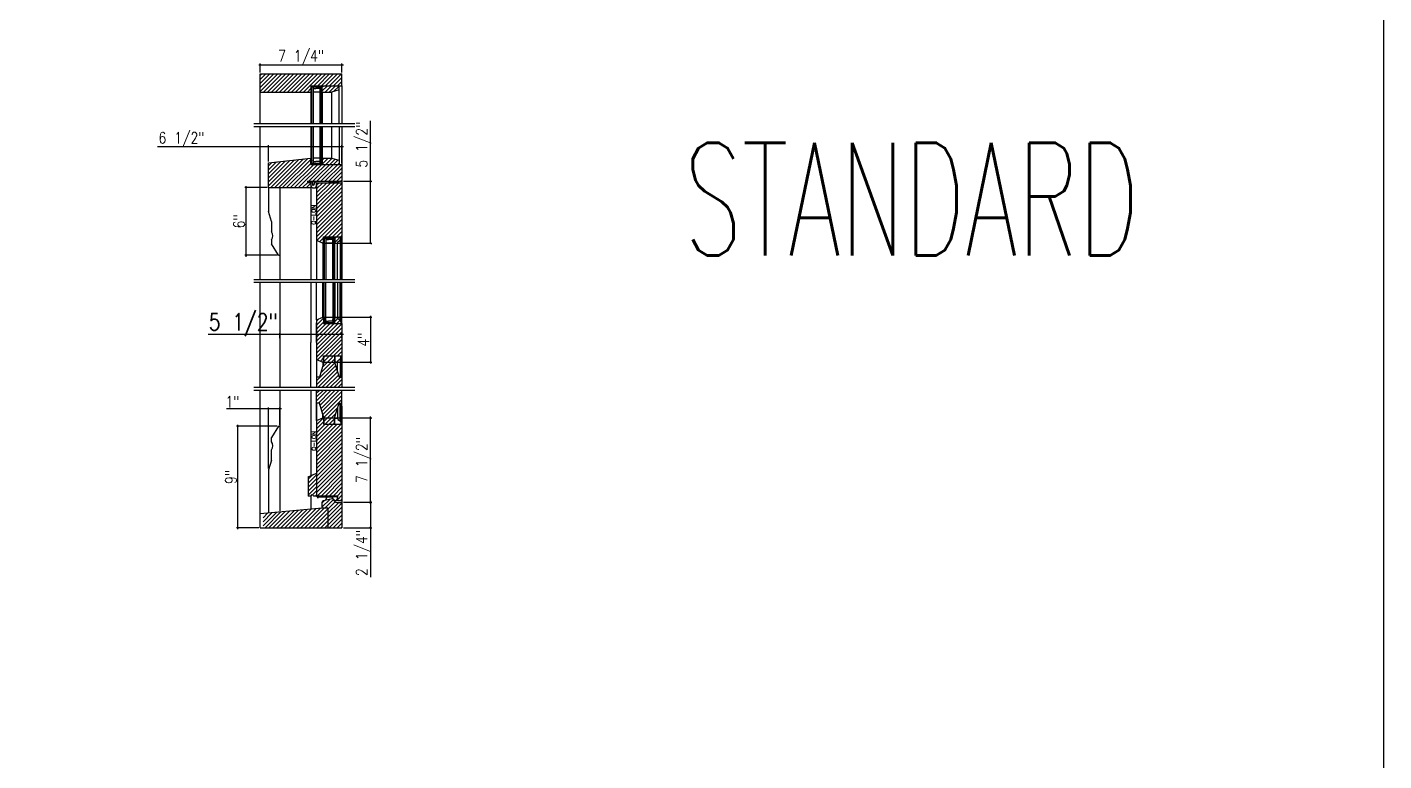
# Model space of a CAD drawing. Header units: inches. Extents: x 1985 to 11287, y 379 to 4336.
# Drawn here: x 7354.8 to 7475.2, y 3795.2 to 3860.3 of the extents above; entities that cross this region are included whole.
import ezdxf

# ---------------------------------------------------------------- set-up
doc = ezdxf.new("R2010")
doc.units = ezdxf.units.IN
doc.header["$MEASUREMENT"] = 0
doc.layers.get('0').update_dxf_attribs({"linetype": 'CONTINUOUS'})
doc.layers.get('Defpoints').update_dxf_attribs({"linetype": 'CONTINUOUS'})
for name, color, linetype in [('COTE1-1 99', 7, 'CONTINUOUS'), ('detail', 30, 'CONTINUOUS'), ('detail 99', 30, 'CONTINUOUS'), ('elevation', 7, 'CONTINUOUS'), ('glass-', 6, 'CONTINUOUS'), ('glazing tape', 7, 'CONTINUOUS'), ('glazing tape 99', 7, 'CONTINUOUS'), ('hatch 99', 1, 'CONTINUOUS'), ('hatch-', 1, 'CONTINUOUS'), ('separation 99', 3, 'CONTINUOUS'), ('weatherstripping', 5, 'CONTINUOUS'), ('wood detail', 7, 'CONTINUOUS'), ('wood detail 99', 7, 'CONTINUOUS')]:
    doc.layers.add(name, color=color, linetype=linetype)
doc.styles.add('MARVIN', font='simplex.shx', dxfattribs={"width": 0.6})
doc.styles.get("Standard").update_dxf_attribs({"font": 'txt.shx', "width": 0.8})
doc.dimstyles.new('Elevation', dxfattribs={"dimscale": 2, "dimtxt": 0.75, "dimasz": 0.0625, "dimexe": 0.0625, "dimexo": 0.0625, "dimgap": 0.0625, "dimtad": 1, "dimdec": 5, "dimzin": 0, "dimdsep": 46, "dimlunit": 5, "dimtxsty": 'Standard', "dimblk1": 'OBLIQUE', "dimblk2": 'OBLIQUE', "dimsah": 1, "dimcen": 2, "dimdle": 0.0625, "dimclrd": 1, "dimclre": 1, "dimadec": 1, "dimazin": 0, "dimtfac": 0.375, "dimtdec": 5, "dimtmove": 0, "dimatfit": 3, "dimldrblk": 'OBLIQUE', "dimfxl": 1, "dimfrac": 2, "dimtolj": 1, "dimtzin": 0, "dimarcsym": 0})
pattern_1 = [(45, (7403.4572, 2133.99296), (-0.176776695, 0.176776695), [])]

# ---------------------------------------------------------------- blocks, each defined once
blk = doc.blocks.new('_OBLIQUE')
at = {"color": 0, "linetype": 'ByBlock'}
blk.add_line((-0.5, -0.5), (0.5, 0.5), dxfattribs=at)
blk = doc.blocks.new('*D892')
at = {"layer": 'COTE1-1 99', "color": 1, "lineweight": -2}
for p, q in [((7375.35, 3856.97), (7382.85, 3856.97)), ((7375.47, 3856.3), (7375.47, 3857.1)), ((7382.72, 3856.3), (7382.72, 3857.1))]:
    blk.add_line(p, q, dxfattribs=at)
at = {"layer": 'Defpoints', "color": 0}
for p in [(7382.72, 3856.97), (7375.47, 3856.17), (7382.72, 3856.17)]:
    blk.add_point(p, dxfattribs=at)
at = {"layer": 'COTE1-1 99', "color": 1, "lineweight": -2, "xscale": 0.125, "yscale": 0.125, "zscale": 0.125, "rotation": 180}
blk.add_blockref('_OBLIQUE', (7375.47, 3856.97), dxfattribs=at)
at = {"layer": 'COTE1-1 99', "color": 1, "lineweight": -2, "xscale": 0.125, "yscale": 0.125, "zscale": 0.125}
blk.add_blockref('_OBLIQUE', (7382.72, 3856.97), dxfattribs=at)
at = {"layer": 'COTE1-1 99', "color": 0, "insert": (7379.1, 3857.6), "char_height": 1, "attachment_point": 5}
blk.add_mtext('\\A1;7 1/4"', dxfattribs=at)
blk = doc.blocks.new('*D893')
at = {"layer": 'COTE1-1 99', "color": 1, "lineweight": -2}
for p, q in [((7376.22, 3826.46), (7372.48, 3826.46)), ((7376.22, 3821.16), (7376.22, 3826.58)), ((7377.35, 3826.46), (7376.22, 3826.46)), ((7377.22, 3825.03), (7377.22, 3826.58))]:
    blk.add_line(p, q, dxfattribs=at)
at = {"layer": 'Defpoints', "color": 0}
for p in [(7376.22, 3826.46), (7377.22, 3824.91), (7376.22, 3821.03)]:
    blk.add_point(p, dxfattribs=at)
at = {"layer": 'COTE1-1 99', "color": 1, "lineweight": -2, "xscale": 0.125, "yscale": 0.125, "zscale": 0.125, "rotation": 180}
blk.add_blockref('_OBLIQUE', (7376.22, 3826.46), dxfattribs=at)
at = {"layer": 'COTE1-1 99', "color": 1, "lineweight": -2, "xscale": 0.125, "yscale": 0.125, "zscale": 0.125}
blk.add_blockref('_OBLIQUE', (7377.22, 3826.46), dxfattribs=at)
at = {"layer": 'COTE1-1 99', "color": 0, "insert": (7373.01, 3827.08), "char_height": 1, "attachment_point": 5}
blk.add_mtext('\\A1;1"', dxfattribs=at)
blk = doc.blocks.new('*D894')
at = {"layer": 'COTE1-1 99', "color": 1, "lineweight": -2}
for p, q in [((7373.5, 3815.78), (7373.5, 3825.03)), ((7376.97, 3824.91), (7373.38, 3824.91)), ((7375.35, 3815.91), (7373.38, 3815.91))]:
    blk.add_line(p, q, dxfattribs=at)
at = {"layer": 'Defpoints', "color": 0}
for p in [(7373.5, 3824.91), (7377.1, 3824.91), (7375.47, 3815.91)]:
    blk.add_point(p, dxfattribs=at)
at = {"layer": 'COTE1-1 99', "color": 1, "lineweight": -2, "xscale": 0.125, "yscale": 0.125, "zscale": 0.125}
for p, rotation in [((7373.5, 3824.91), 90), ((7373.5, 3815.91), 270)]:
    blk.add_blockref('_OBLIQUE', p, dxfattribs=dict(at, rotation=rotation))
at = {"layer": 'COTE1-1 99', "color": 0, "insert": (7372.88, 3820.41), "char_height": 1, "attachment_point": 5, "rotation": 90}
blk.add_mtext('\\A1;9"', dxfattribs=at)
blk = doc.blocks.new('*D895')
at = {"layer": 'COTE1-1 99', "color": 1, "lineweight": -2}
for p, q in [((7376.1, 3846.08), (7374.1, 3846.08)), ((7374.22, 3839.95), (7374.22, 3846.2)), ((7376.97, 3840.08), (7374.1, 3840.08))]:
    blk.add_line(p, q, dxfattribs=at)
at = {"layer": 'Defpoints', "color": 0}
for p in [(7374.22, 3846.08), (7376.22, 3846.08), (7377.1, 3840.08)]:
    blk.add_point(p, dxfattribs=at)
at = {"layer": 'COTE1-1 99', "color": 1, "lineweight": -2, "xscale": 0.125, "yscale": 0.125, "zscale": 0.125}
for p, rotation in [((7374.22, 3846.08), 90), ((7374.22, 3840.08), 270)]:
    blk.add_blockref('_OBLIQUE', p, dxfattribs=dict(at, rotation=rotation))
at = {"layer": 'COTE1-1 99', "color": 0, "insert": (7373.6, 3843.08), "char_height": 1, "attachment_point": 5, "rotation": 90}
blk.add_mtext('\\A1;6"', dxfattribs=at)
blk = doc.blocks.new('*D897')
at = {"layer": 'COTE1-1 99', "color": 1, "lineweight": -2}
for p, q in [((7381.16, 3834.59), (7385.39, 3834.59)), ((7385.27, 3834.71), (7385.27, 3830.46)), ((7381.16, 3830.59), (7385.39, 3830.59))]:
    blk.add_line(p, q, dxfattribs=at)
at = {"layer": 'Defpoints', "color": 0}
for p in [(7381.04, 3834.59), (7381.04, 3830.59), (7385.27, 3830.59)]:
    blk.add_point(p, dxfattribs=at)
at = {"layer": 'COTE1-1 99', "color": 1, "lineweight": -2, "xscale": 0.125, "yscale": 0.125, "zscale": 0.125}
for p, rotation in [((7385.27, 3834.59), 90), ((7385.27, 3830.59), 270)]:
    blk.add_blockref('_OBLIQUE', p, dxfattribs=dict(at, rotation=rotation))
at = {"layer": 'COTE1-1 99', "color": 0, "insert": (7384.64, 3832.59), "char_height": 1, "attachment_point": 5, "rotation": 90}
blk.add_mtext('\\A1;4"', dxfattribs=at)
blk = doc.blocks.new('*D901')
at = {"layer": 'COTE1-1 99', "color": 1, "lineweight": -2}
for p, q in [((7376.22, 3849.7), (7366.36, 3849.7)), ((7376.22, 3848.4), (7376.22, 3849.83)), ((7382.85, 3849.7), (7376.22, 3849.7)), ((7382.72, 3848.26), (7382.72, 3849.83))]:
    blk.add_line(p, q, dxfattribs=at)
at = {"layer": 'Defpoints', "color": 0}
for p in [(7376.22, 3849.7), (7376.22, 3848.27), (7382.72, 3848.14)]:
    blk.add_point(p, dxfattribs=at)
at = {"layer": 'COTE1-1 99', "color": 1, "lineweight": -2, "xscale": 0.125, "yscale": 0.125, "zscale": 0.125, "rotation": 180}
blk.add_blockref('_OBLIQUE', (7376.22, 3849.7), dxfattribs=at)
at = {"layer": 'COTE1-1 99', "color": 1, "lineweight": -2, "xscale": 0.125, "yscale": 0.125, "zscale": 0.125}
blk.add_blockref('_OBLIQUE', (7382.72, 3849.7), dxfattribs=at)
at = {"layer": 'COTE1-1 99', "color": 0, "insert": (7368.49, 3850.33), "char_height": 1, "attachment_point": 5}
blk.add_mtext('\\A1;6 1/2"', dxfattribs=at)
blk = doc.blocks.new('*D906')
at = {"layer": 'COTE1-1 99', "color": 1, "lineweight": -2}
for p, q in [((7382.85, 3818.16), (7385.39, 3818.16)), ((7385.27, 3818.28), (7385.27, 3815.91)), ((7382.85, 3815.91), (7385.39, 3815.91)), ((7385.27, 3815.91), (7385.27, 3811.53))]:
    blk.add_line(p, q, dxfattribs=at)
at = {"layer": 'Defpoints', "color": 0}
for p in [(7382.72, 3818.16), (7382.72, 3815.91), (7385.27, 3815.91)]:
    blk.add_point(p, dxfattribs=at)
at = {"layer": 'COTE1-1 99', "color": 1, "lineweight": -2, "xscale": 0.125, "yscale": 0.125, "zscale": 0.125}
for p, rotation in [((7385.27, 3818.16), 90), ((7385.27, 3815.91), 270)]:
    blk.add_blockref('_OBLIQUE', p, dxfattribs=dict(at, rotation=rotation))
at = {"layer": 'COTE1-1 99', "color": 0, "insert": (7384.64, 3813.66), "char_height": 1, "attachment_point": 5, "rotation": 90}
blk.add_mtext('\\A1;2 1/4"', dxfattribs=at)
blk = doc.blocks.new('*D907')
at = {"layer": 'COTE1-1 99', "color": 1, "lineweight": -2}
for p, q in [((7381.19, 3825.66), (7385.39, 3825.66)), ((7385.27, 3818.03), (7385.27, 3825.78)), ((7382.85, 3818.16), (7385.39, 3818.16))]:
    blk.add_line(p, q, dxfattribs=at)
at = {"layer": 'Defpoints', "color": 0}
for p in [(7381.07, 3825.66), (7385.27, 3825.66), (7382.72, 3818.16)]:
    blk.add_point(p, dxfattribs=at)
at = {"layer": 'COTE1-1 99', "color": 1, "lineweight": -2, "xscale": 0.125, "yscale": 0.125, "zscale": 0.125}
for p, rotation in [((7385.27, 3825.66), 90), ((7385.27, 3818.16), 270)]:
    blk.add_blockref('_OBLIQUE', p, dxfattribs=dict(at, rotation=rotation))
at = {"layer": 'COTE1-1 99', "color": 0, "insert": (7384.64, 3821.91), "char_height": 1, "attachment_point": 5, "rotation": 90}
blk.add_mtext('\\A1;7 1/2"', dxfattribs=at)
blk = doc.blocks.new('*D908')
at = {"layer": 'COTE1-1 99', "color": 1, "lineweight": -2}
for p, q in [((7385.27, 3846.64), (7385.27, 3852.01)), ((7382.85, 3846.64), (7385.39, 3846.64)), ((7385.27, 3841.14), (7385.27, 3846.76)), ((7381.22, 3841.14), (7385.39, 3841.14))]:
    blk.add_line(p, q, dxfattribs=at)
at = {"layer": 'Defpoints', "color": 0}
for p in [(7382.72, 3846.64), (7381.1, 3841.14), (7385.27, 3841.14)]:
    blk.add_point(p, dxfattribs=at)
at = {"layer": 'COTE1-1 99', "color": 1, "lineweight": -2, "xscale": 0.125, "yscale": 0.125, "zscale": 0.125}
for p, rotation in [((7385.27, 3846.64), 90), ((7385.27, 3841.14), 270)]:
    blk.add_blockref('_OBLIQUE', p, dxfattribs=dict(at, rotation=rotation))
at = {"layer": 'COTE1-1 99', "color": 0, "insert": (7384.64, 3849.89), "char_height": 1, "attachment_point": 5, "rotation": 90}
blk.add_mtext('\\A1;5 1/2"', dxfattribs=at)
blk = doc.blocks.new('*D928')
at = {"layer": 'COTE1-1 99', "color": 1, "lineweight": -2}
for p, q in [((7377.22, 3833.04), (7370.85, 3833.04)), ((7377.22, 3832.71), (7377.22, 3833.16)), ((7382.85, 3833.04), (7377.22, 3833.04)), ((7382.72, 3832.71), (7382.72, 3833.16))]:
    blk.add_line(p, q, dxfattribs=at)
at = {"layer": 'Defpoints', "color": 0}
for p in [(7377.22, 3833.04), (7377.22, 3832.58), (7382.72, 3832.58)]:
    blk.add_point(p, dxfattribs=at)
at = {"layer": 'COTE1-1 99', "color": 1, "lineweight": -2, "xscale": 0.125, "yscale": 0.125, "zscale": 0.125, "rotation": 180}
blk.add_blockref('_OBLIQUE', (7377.22, 3833.04), dxfattribs=at)
at = {"layer": 'COTE1-1 99', "color": 1, "lineweight": -2, "xscale": 0.125, "yscale": 0.125, "zscale": 0.125}
blk.add_blockref('_OBLIQUE', (7382.72, 3833.04), dxfattribs=at)
at = {"layer": 'COTE1-1 99', "color": 0, "insert": (7373.97, 3833.91), "char_height": 1.5, "attachment_point": 5}
blk.add_mtext('\\A1;5 1/2"', dxfattribs=at)

msp = doc.modelspace()

# ---------------------------------------------------------------- hatches: boundary and pattern name
at = {"layer": 'glazing tape'}
h = msp.add_hatch(color=7, dxfattribs=at)
h.paths.add_polyline_path([(7380.972985, 3855.049578), (7380.910485, 3855.049578), (7380.910485, 3854.549578), (7380.972985, 3854.549578), (7380.972985, 3854.586471)])
h.paths.add_polyline_path([(7380.035485, 3855.049578), (7379.972985, 3855.049578), (7379.972985, 3854.549578), (7380.035485, 3854.549578)])
h = msp.add_hatch(color=7, dxfattribs=at)
h.paths.add_polyline_path([(7380.972985, 3848.663801), (7380.972985, 3848.700694), (7380.910485, 3848.700694), (7380.910485, 3848.200694), (7380.972985, 3848.200694)])
h.paths.add_polyline_path([(7380.035485, 3848.700694), (7379.972985, 3848.700694), (7379.972985, 3848.419384), (7379.972985, 3848.200694), (7380.035485, 3848.200694)])
h = msp.add_hatch(color=7, dxfattribs=at)
h.paths.add_polyline_path([(7382.097997, 3841.661618), (7382.035497, 3841.661618), (7382.035497, 3841.161618), (7382.097997, 3841.161618)])
h.paths.add_polyline_path([(7381.160497, 3841.638118), (7381.097997, 3841.638118), (7381.097997, 3841.138118), (7381.160497, 3841.138118)])
h = msp.add_hatch(color=7, dxfattribs=at)
h.paths.add_polyline_path([(7382.035497, 3834.057127), (7382.097997, 3834.057127), (7382.097997, 3834.557127), (7382.035497, 3834.557127)])
h.paths.add_polyline_path([(7381.097997, 3834.085077), (7381.160497, 3834.085077), (7381.160497, 3834.585077), (7381.097997, 3834.585077)])
at = {"layer": 'glazing tape 99'}
h = msp.add_hatch(color=7, dxfattribs=at)
h.paths.add_polyline_path([(7382.066697, 3830.608527), (7382.097997, 3830.608527), (7382.097997, 3831.147542), (7382.066697, 3831.147542)])
h.paths.add_polyline_path([(7381.129297, 3831.147542), (7381.097997, 3831.147542), (7381.097997, 3830.585027), (7381.129297, 3830.585027)])
h = msp.add_hatch(color=7, dxfattribs=at)
h.paths.add_polyline_path([(7381.097997, 3825.095615), (7381.129297, 3825.095615), (7381.129297, 3825.658129), (7381.097997, 3825.658129)])
h.paths.add_polyline_path([(7382.066697, 3825.095615), (7382.097997, 3825.095615), (7382.097997, 3825.634629), (7382.066697, 3825.634629)])
at = {"layer": 'hatch 99'}
h = msp.add_hatch(dxfattribs=at)
h.set_pattern_fill('ANSI31', color=256, scale=2, style=0)
h.set_pattern_definition([(45, (7403.4572, 2133.64507), (-0.176776695, 0.176776695), [])])
edge = h.paths.add_edge_path()
edge.add_spline(control_points=[(7379.974661, 3846.371241), (7379.989238, 3846.443127), (7380.006876, 3846.571049), (7379.842793, 3846.610787), (7379.799695, 3846.519996), (7379.710241, 3846.557155), (7379.666025, 3846.627196)], knot_values=[0.0027567057, 0.0027567057, 0.0027567057, 0.0027567057, 0.1624304155, 0.2177873023, 0.3270826056, 0.4968128609, 0.4968128609, 0.4968128609, 0.4968128609], degree=3, periodic=0)
edge.add_line((7379.970568, 3846.544497), (7379.660521, 3846.544497))
edge.add_line((7379.660521, 3846.544497), (7379.660521, 3846.638159))
edge.add_line((7379.660521, 3846.638159), (7381.347997, 3846.638159))
edge.add_line((7381.347997, 3846.638159), (7382.597997, 3846.638159))
edge.add_line((7382.597997, 3846.638159), (7382.722997, 3846.638159))
edge.add_line((7382.722997, 3846.638159), (7382.722997, 3848.138201))
edge.add_line((7382.722997, 3848.138201), (7381.574797, 3848.138201))
edge.add_line((7381.574797, 3848.138201), (7379.972985, 3848.138201))
edge.add_line((7379.972985, 3848.138201), (7379.972985, 3848.700694))
edge.add_line((7379.972985, 3848.700694), (7376.222997, 3848.271513))
edge.add_line((7376.222997, 3848.271513), (7376.222997, 3846.075667))
edge.add_line((7376.222997, 3846.075667), (7379.972985, 3846.075667))
edge.add_line((7379.972985, 3846.075667), (7379.972985, 3846.540752))
h.paths.add_polyline_path([(7382.472985, 3848.138201), (7382.472985, 3848.513201), (7381.784806, 3848.700694), (7380.972985, 3848.700694), (7380.972985, 3848.495912), (7380.972985, 3848.138201)], flags=16)
h = msp.add_hatch(dxfattribs=at)
h.set_pattern_fill('ANSI31', color=256, scale=2, style=0)
h.set_pattern_definition(pattern_1)
h.paths.add_polyline_path([(7382.059422, 3830.608527), (7382.066697, 3830.608527), (7382.066697, 3831.147542), (7381.129297, 3831.147542), (7381.129297, 3830.585027), (7381.097997, 3830.483917), (7380.722997, 3829.272527), (7380.472997, 3829.272527), (7380.472997, 3828.332723), (7382.722997, 3828.332723), (7382.722997, 3829.272527), (7382.472997, 3829.272527)])
h.paths.add_polyline_path([(7382.722997, 3834.018113), (7381.097997, 3834.018113), (7381.097997, 3834.585077), (7381.035497, 3834.585077), (7380.472997, 3834.344006), (7380.472997, 3830.826149), (7381.035497, 3830.585077), (7381.097997, 3830.585077), (7381.097997, 3831.147542), (7382.722997, 3831.147542)])
h = msp.add_hatch(dxfattribs=at)
h.set_pattern_fill('ANSI31', color=256, scale=2, style=0)
h.set_pattern_definition([(45, (7403.4572, 2131.99296), (-0.176776695, 0.176776695), [])])
h.paths.add_polyline_path([(7382.574497, 3834.244627), (7382.574497, 3834.257749, 0.3507810594), (7382.449497, 3834.400877, -0.375199902), (7382.324497, 3834.557127), (7382.097997, 3834.557127), (7382.097997, 3834.018113), (7382.636997, 3834.018113), (7382.636997, 3834.244627)])
h = msp.add_hatch(dxfattribs=at)
h.set_pattern_fill('ANSI31', color=256, scale=2, style=0)
h.set_pattern_definition(pattern_1)
h.paths.add_polyline_path([(7382.722997, 3824.821417), (7382.722997, 3825.095615), (7381.097997, 3825.095615), (7381.097997, 3825.658129), (7381.035497, 3825.658129), (7380.472997, 3825.417058), (7380.472997, 3824.134748), (7380.472997, 3818.720663), (7380.597997, 3818.720663), (7382.347997, 3818.720663), (7382.347997, 3818.46026), (7382.347997, 3818.283215), (7382.722997, 3818.283215)])
h.paths.add_polyline_path([(7382.472997, 3826.970629), (7382.722997, 3826.970629), (7382.722997, 3827.825292), (7382.722997, 3828.082723), (7380.472997, 3828.082723), (7380.472997, 3826.970629), (7380.722997, 3826.970629), (7381.130621, 3825.658129), (7381.129297, 3825.658129), (7381.129297, 3825.095615), (7382.066697, 3825.095615), (7382.066697, 3825.658129), (7382.097997, 3825.75924)])
h = msp.add_hatch(dxfattribs=at)
h.set_pattern_fill('ANSI31', color=256, scale=2, style=0)
h.set_pattern_definition([(45, (7760.03928, 2655.14148), (-0.176776695, 0.176776695), [])])
h.paths.add_polyline_path([(7380.472997, 3820.720713), (7380.410497, 3820.720713), (7379.722997, 3820.42607), (7379.722997, 3818.720663), (7379.972997, 3818.720663), (7380.097997, 3818.845663), (7380.222997, 3818.720663), (7380.472997, 3818.720663)])
at = {"layer": 'hatch-'}
h = msp.add_hatch(dxfattribs=at)
h.set_pattern_fill('ANSI31', color=256, scale=2, style=0)
h.set_pattern_definition([(45, (7415.6922, 2195.29706), (-0.176776695, 0.176776695), [])])
h.paths.add_polyline_path([(7379.972985, 3854.549578), (7379.972985, 3855.112071), (7382.722997, 3855.112071), (7382.722997, 3856.174578), (7375.472997, 3856.174578), (7375.472997, 3854.549578)])
h = msp.add_hatch(dxfattribs=at)
h.set_pattern_fill('ANSI31', color=1, scale=2, style=0)
h.set_pattern_definition([(45, (7712.59972, 4382.1464), (-0.1767767, 0.1767767), [])])
h.paths.add_polyline_path([(7382.472985, 3855.112071), (7380.972985, 3855.112071), (7380.972985, 3854.586471), (7380.972985, 3854.549578), (7381.784806, 3854.549578), (7382.472985, 3854.737071)])
h = msp.add_hatch(dxfattribs=at)
h.set_pattern_fill('ANSI31', color=256, scale=2, style=0)
h.set_pattern_definition([(45, (7415.6922, 2195.07922), (-0.176776695, 0.176776695), [])])
h.paths.add_polyline_path([(7382.574497, 3841.460996), (7382.574497, 3841.474118), (7382.636997, 3841.474118), (7382.636997, 3841.700633), (7382.097997, 3841.700633), (7382.097997, 3841.161618), (7382.324497, 3841.161618, -0.375199902), (7382.449497, 3841.317868, 0.3507810594)], flags=17)
h.paths.add_polyline_path([(7382.722997, 3846.513133), (7380.472997, 3846.513133), (7380.472997, 3841.40599), (7381.035497, 3841.138118), (7381.097997, 3841.138118), (7381.097997, 3841.700633), (7382.722997, 3841.700633)])
h = msp.add_hatch(dxfattribs=at)
h.set_pattern_fill('ANSI31', color=256, scale=2, style=0)
h.set_pattern_definition([(45, (7415.6922, 2191.12598), (-0.176776695, 0.176776695), [])])
h.paths.add_polyline_path([(7382.722997, 3818.158169), (7382.285445, 3818.158169, -0.357812282), (7381.982342, 3818.394771, 0.3003458716), (7381.867391, 3818.470669), (7381.214974, 3818.331595, -0.0042390884), (7381.210257, 3818.329016, 0.0032071253), (7381.21361, 3818.331304), (7381.059133, 3818.298375, 0.3243944075), (7380.972986, 3818.179567), (7380.972986, 3817.658169), (7381.472997, 3817.658169), (7381.472997, 3815.908169), (7382.722997, 3815.908169), (7382.722997, 3816.53751)])
h = msp.add_hatch(dxfattribs=at)
h.set_pattern_fill('ANSI31', color=256, scale=2, style=0)
h.set_pattern_definition([(45, (7330.8996, 2138.90546), (-0.176776695, 0.176776695), [])])
h.paths.add_polyline_path([(7375.722997, 3817.158169), (7375.722997, 3815.908169), (7378.722997, 3815.908169), (7381.472997, 3815.908169), (7381.472997, 3817.658169), (7380.972986, 3817.658169)])

# ---------------------------------------------------------------- linework, layer by layer
at = {"layer": 'elevation'}
for p, q in [((7376.472997, 3843.070093), (7376.222997, 3843.950667)), ((7377.222997, 3837.654254), (7377.222997, 3828.332723)), ((7377.222997, 3824.908169), (7377.222997, 3817.396264)), ((7376.472997, 3821.913743), (7376.222997, 3821.033169)), ((7376.222997, 3821.033169), (7376.222997, 3817.301026))]:
    msp.add_line(p, q, dxfattribs=at)
at = {"layer": 'glass-', "color": 6}
for p, q in [((7380.035485, 3855.049578), (7380.035485, 3851.723659)), ((7380.910485, 3851.723659), (7380.910485, 3855.049578)), ((7380.035485, 3855.018371), (7380.910485, 3855.018371)), ((7380.160485, 3855.018371), (7380.160485, 3851.723659)), ((7380.190477, 3854.862051), (7380.160485, 3854.768668)), ((7380.785485, 3854.549578), (7380.160485, 3854.549578)), ((7380.190477, 3854.862051), (7380.410485, 3854.862051)), ((7380.755494, 3854.862051), (7380.410485, 3854.862051)), ((7380.755494, 3854.862051), (7380.785485, 3854.768668)), ((7380.785485, 3851.723659), (7380.785485, 3855.018371)), ((7380.035485, 3851.473659), (7380.035485, 3848.424167)), ((7380.160485, 3851.473659), (7380.160485, 3848.231901)), ((7380.785485, 3848.231901), (7380.785485, 3851.473659)), ((7380.910485, 3848.200694), (7380.910485, 3851.473659)), ((7380.035485, 3848.231901), (7380.910485, 3848.231901)), ((7380.785485, 3848.700694), (7380.160485, 3848.700694)), ((7380.190477, 3848.388221), (7380.160485, 3848.481604)), ((7380.190477, 3848.388221), (7380.410485, 3848.388221)), ((7380.755494, 3848.388221), (7380.410485, 3848.388221)), ((7380.755494, 3848.388221), (7380.785485, 3848.481604)), ((7381.160497, 3841.638118), (7381.160497, 3837.904254)), ((7381.160497, 3841.606933), (7382.035497, 3841.606933)), ((7381.285497, 3841.606933), (7381.285497, 3837.904254)), ((7381.315488, 3841.474113), (7381.285497, 3841.35393)), ((7381.910497, 3841.161618), (7381.285497, 3841.161618)), ((7381.315488, 3841.474113), (7381.535497, 3841.474113)), ((7381.880506, 3841.474113), (7381.535497, 3841.474113)), ((7381.880506, 3841.474113), (7381.910497, 3841.35393)), ((7381.910497, 3837.904254), (7381.910497, 3841.606933)), ((7382.035497, 3837.904254), (7382.035497, 3841.661618)), ((7381.160497, 3834.085077), (7381.160497, 3837.654254)), ((7381.285497, 3834.111813), (7381.285497, 3837.654254)), ((7381.910497, 3837.654254), (7381.910497, 3834.111813)), ((7382.035497, 3837.654254), (7382.035497, 3834.057127)), ((7381.160497, 3834.111813), (7382.035497, 3834.111813)), ((7381.910497, 3834.557127), (7381.285497, 3834.557127)), ((7381.315488, 3834.244633), (7381.285497, 3834.364815)), ((7381.315488, 3834.244633), (7381.535497, 3834.244633)), ((7381.880506, 3834.244633), (7381.535497, 3834.244633)), ((7381.880506, 3834.244633), (7381.910497, 3834.364815))]:
    msp.add_line(p, q, dxfattribs=at)
at = {"layer": 'glazing tape'}
for p, q in [((7379.972985, 3855.049578), (7380.035485, 3855.049578)), ((7380.035485, 3854.550756), (7380.035485, 3855.049578)), ((7380.910485, 3855.049578), (7380.910485, 3854.549578)), ((7379.972985, 3854.549578), (7380.035485, 3854.549578)), ((7379.972985, 3848.700694), (7380.035485, 3848.700694)), ((7379.972985, 3848.200694), (7380.035485, 3848.200694)), ((7380.035485, 3848.699516), (7380.035485, 3848.200694)), ((7380.910485, 3848.700694), (7380.972985, 3848.700694)), ((7380.910485, 3848.700694), (7380.910485, 3848.200694)), ((7381.160497, 3841.638118), (7381.097997, 3841.638118)), ((7381.160497, 3841.138118), (7381.097997, 3841.138118)), ((7381.160497, 3841.138118), (7381.160497, 3841.638118)), ((7382.035497, 3841.661618), (7382.035497, 3841.161618)), ((7381.097997, 3834.585077), (7381.160497, 3834.585077)), ((7381.160497, 3834.585077), (7381.160497, 3834.085077)), ((7381.097997, 3834.085077), (7381.160497, 3834.085077)), ((7382.035497, 3834.557127), (7382.035497, 3834.057127))]:
    msp.add_line(p, q, dxfattribs=at)
at = {"layer": 'glazing tape', "color": 0}
for p, q in [((7380.035485, 3855.049578), (7380.035485, 3854.549578)), ((7380.035485, 3848.200694), (7380.035485, 3848.700694))]:
    msp.add_line(p, q, dxfattribs=at)
at = {"layer": 'glazing tape', "color": 7}
for p, q in [((7380.910485, 3855.049578), (7380.972985, 3855.049578)), ((7380.910485, 3854.549578), (7380.972985, 3854.549578)), ((7380.910485, 3848.200694), (7380.972985, 3848.200694)), ((7382.035497, 3841.661618), (7382.097997, 3841.661618)), ((7382.035497, 3841.161618), (7382.097997, 3841.161618)), ((7382.035497, 3834.557127), (7382.097997, 3834.557127)), ((7382.035497, 3834.057127), (7382.097997, 3834.057127))]:
    msp.add_line(p, q, dxfattribs=at)
at = {"layer": 'separation 99'}
msp.add_lwpolyline([(7475.154558, 3917.379196), (7248.665735, 3917.379196), (7248.665735, 3789.128969), (7475.154558, 3789.128969)], close=True, dxfattribs=at)
at = {"layer": 'weatherstripping', "color": 5}
for p, q in [((7380.139812, 3846.627196), (7379.666025, 3846.627196)), ((7382.344997, 3818.717663), (7380.535497, 3818.717663)), ((7380.535497, 3818.658163), (7380.535497, 3818.717663)), ((7380.535497, 3818.658163), (7380.573213, 3818.533163)), ((7380.573213, 3818.533163), (7380.576592, 3818.533163)), ((7380.576592, 3818.619772), (7380.576592, 3818.533163)), ((7380.607016, 3818.658163), (7381.317708, 3818.658163)), ((7381.348943, 3818.627889), (7381.349969, 3818.59507)), ((7381.377275, 3818.59507), (7381.378301, 3818.627889)), ((7381.409536, 3818.658163), (7381.816747, 3818.658163)), ((7381.847997, 3818.626913), (7381.847997, 3818.528192)), ((7381.879247, 3818.626913), (7381.879247, 3818.528192)), ((7382.285497, 3818.658163), (7381.910497, 3818.658163)), ((7382.316747, 3818.465662), (7382.316747, 3818.626913)), ((7382.344997, 3818.452003), (7382.344997, 3818.717663))]:
    msp.add_line(p, q, dxfattribs=at)
at = {"layer": 'weatherstripping', "color": 5, "lineweight": 30}
msp.add_line((7381.347997, 3846.638159), (7382.597997, 3846.638159), dxfattribs=at)
at = {"layer": 'weatherstripping', "color": 5}
for centre, radius, start, end in [((7380.189939, 3846.243895), 0.272391, 338.15315081, 0.33673255), ((7380.607016, 3818.626913), 0.03125, 90, 193.21008939), ((7381.033536, 3818.591526), 0.316452, 303.94831452, 0.64154665), ((7381.060502, 3818.608477), 0.317056, 298.18555613, 357.57648997), ((7381.317708, 3818.626913), 0.03125, 1.78991061, 90), ((7381.409536, 3818.626913), 0.03125, 90, 178.21008939), ((7381.816747, 3818.626913), 0.03125, 0, 90), ((7381.910497, 3818.528192), 0.0625, 180, 242.08761189), ((7381.910497, 3818.626913), 0.03125, 90, 180), ((7381.910497, 3818.528192), 0.03125, 180, 256.70877469), ((7381.867391, 3818.345715), 0.128, 18.73176161, 83.78878515), ((7381.867391, 3818.345715), 0.15625, 11.13492807, 76.70877469), ((7382.285445, 3818.470663), 0.308448, 195.77266399, 213.86361779), ((7382.285445, 3818.470663), 0.281198, 199.69627496, 209.3227129), ((7382.067522, 3818.348256), 0.0625, 232.32213303, 260.75742996), ((7382.067522, 3818.348256), 0.03125, 209.3227129, 260.75742996), ((7382.099669, 3818.545809), 0.262651, 260.75742996, 339.07462748), ((7382.099669, 3818.545809), 0.231401, 260.75742996, 339.73556112), ((7382.285497, 3818.626913), 0.03125, 0, 90)]:
    msp.add_arc(centre, radius, start, end, dxfattribs=at)
for points, knots in [([(7379.666025, 3846.627196), (7379.710241, 3846.557155), (7379.799695, 3846.519996), (7379.842793, 3846.610787), (7380.006876, 3846.571049), (7379.989238, 3846.443127), (7379.974661, 3846.371241)], [0.00275670566, 0.00275670566, 0.00275670566, 0.00275670566, 0.17248696091, 0.2817822642, 0.33713915105, 0.49681286089, 0.49681286089, 0.49681286089, 0.49681286089]), ([(7380.462325, 3846.245496), (7380.4734, 3846.382505), (7380.466704, 3846.476787), (7380.422962, 3846.53909), (7380.194683, 3846.5841), (7380.290615, 3846.261139), (7380.065776, 3846.259502), (7380.188189, 3846.571253), (7380.139812, 3846.627196)], [0, 0, 0, 0, 0.0836143214, 0.2084642928, 0.3160316415, 0.6075898224, 0.6835352088, 1.0094138913, 1.0094138913, 1.0094138913, 1.0094138913]), ([(7379.974661, 3846.371241), (7379.978082, 3846.271005), (7379.977862, 3846.021568), (7380.391337, 3846.01501), (7380.442767, 3846.142531)], [0, 0, 0, 0, 0.24604895981, 0.60415027847, 0.60415027847, 0.60415027847, 0.60415027847])]:
    msp.add_open_spline(points, degree=3, knots=knots, dxfattribs=at)
at = {"layer": 'weatherstripping', "color": 5, "lineweight": 30}
msp.add_spline([(7382.560563, 3846.637608), (7382.317873, 3846.538363), (7382.031734, 3846.531155), (7381.540627, 3846.59447)], degree=3, dxfattribs=at)
at = {"layer": 'wood detail', "color": 0}
for p, q in [((7375.472997, 3856.174578), (7382.722997, 3856.174578)), ((7375.472997, 3851.723659), (7375.472997, 3856.174578)), ((7379.972985, 3855.112071), (7382.722997, 3855.112071)), ((7382.722997, 3855.112071), (7382.722997, 3856.174578)), ((7382.722997, 3855.227488), (7382.722997, 3855.700178)), ((7375.472997, 3854.549578), (7379.972985, 3854.549578)), ((7375.472997, 3837.904254), (7375.472997, 3851.473659)), ((7379.972985, 3848.138201), (7382.722997, 3848.138201)), ((7379.660521, 3846.638159), (7379.660521, 3846.544497)), ((7376.222997, 3846.075667), (7379.972985, 3846.075667)), ((7379.660521, 3846.544497), (7379.972985, 3846.544497)), ((7379.972985, 3846.544497), (7379.972985, 3846.075667)), ((7375.472997, 3828.332723), (7375.472997, 3837.654254)), ((7375.472997, 3815.908169), (7375.472997, 3828.082723))]:
    msp.add_line(p, q, dxfattribs=at)
at = {"layer": 'wood detail'}
for p, q in [((7379.972985, 3855.112071), (7379.972985, 3854.549578)), ((7382.722997, 3855.112071), (7382.722997, 3851.723659)), ((7383.866251, 3851.723659), (7374.911272, 3851.723659)), ((7383.866251, 3851.473659), (7374.911272, 3851.473659)), ((7382.722997, 3851.473659), (7382.722997, 3848.138201)), ((7376.222997, 3848.271513), (7379.972985, 3848.700694)), ((7376.222997, 3846.075667), (7376.222997, 3848.271513)), ((7379.972985, 3848.138201), (7379.972985, 3848.700694)), ((7381.574797, 3848.138201), (7382.722997, 3848.138201)), ((7382.722997, 3848.138201), (7382.722997, 3846.638159)), ((7381.347997, 3846.638159), (7382.597997, 3846.638159)), ((7382.722997, 3846.638159), (7382.722997, 3841.700633)), ((7376.222997, 3846.075667), (7376.222997, 3843.950667)), ((7377.222997, 3846.075667), (7377.222997, 3837.904254)), ((7379.972985, 3846.075667), (7379.972985, 3837.904254)), ((7380.472997, 3846.513133), (7382.722997, 3846.513133)), ((7380.472997, 3846.513133), (7380.472997, 3841.40599)), ((7376.472997, 3843.070093), (7376.472997, 3842.157774)), ((7376.472997, 3841.450667), (7376.472997, 3841.075667)), ((7377.097997, 3840.075667), (7376.472997, 3841.075667)), ((7380.472997, 3841.40599), (7380.472997, 3837.904254)), ((7381.035497, 3841.138118), (7381.097997, 3841.138118)), ((7381.097997, 3841.138118), (7381.097997, 3841.700633)), ((7381.097997, 3837.904254), (7381.097997, 3841.138118)), ((7382.097997, 3837.904254), (7382.097997, 3841.161618)), ((7382.324497, 3837.904254), (7382.324497, 3841.161618)), ((7382.574497, 3841.474118), (7382.574497, 3837.904254)), ((7382.636997, 3841.474118), (7382.636997, 3837.904254)), ((7382.722997, 3841.700633), (7382.722997, 3837.904254)), ((7377.097997, 3840.075667), (7377.222997, 3840.075667)), ((7383.866251, 3837.904254), (7374.911272, 3837.904254)), ((7383.866251, 3837.654254), (7374.911272, 3837.654254)), ((7383.866251, 3837.904254), (7376.161272, 3837.904254)), ((7379.972985, 3837.654254), (7379.972985, 3832.335077)), ((7380.472997, 3834.344006), (7380.472997, 3837.654254)), ((7381.035497, 3834.585077), (7381.035497, 3837.654254)), ((7381.097997, 3837.654254), (7381.097997, 3834.580627)), ((7382.097997, 3837.654254), (7382.097997, 3834.557127)), ((7382.324497, 3837.654254), (7382.324497, 3834.557127)), ((7382.574497, 3834.244627), (7382.574497, 3837.654254)), ((7382.636997, 3834.244627), (7382.636997, 3837.654254)), ((7382.722997, 3834.018113), (7382.722997, 3837.654254)), ((7381.035497, 3834.585077), (7381.097997, 3834.585077)), ((7381.035497, 3834.585077), (7381.097997, 3834.585077)), ((7381.097997, 3834.585077), (7381.097997, 3834.018113)), ((7381.097997, 3834.585077), (7381.097997, 3834.018113)), ((7381.097997, 3834.585077), (7381.097997, 3834.018113)), ((7380.472997, 3834.344006), (7380.472997, 3830.826149)), ((7382.722997, 3834.018113), (7382.722997, 3831.147542)), ((7379.972985, 3828.332723), (7379.972985, 3832.335077)), ((7382.722997, 3831.147542), (7382.722997, 3828.332723)), ((7380.472997, 3830.821649), (7380.472997, 3828.332723)), ((7383.866251, 3828.332723), (7374.911272, 3828.332723)), ((7383.866251, 3828.082723), (7374.911272, 3828.082723)), ((7377.222997, 3828.082723), (7377.222997, 3827.825292)), ((7377.222997, 3827.825292), (7377.222997, 3817.396264)), ((7379.972985, 3828.082723), (7379.972985, 3824.946517)), ((7380.472997, 3827.005381), (7380.472997, 3828.082723)), ((7382.722997, 3826.679488), (7382.722997, 3828.082723)), ((7380.472997, 3827.005381), (7380.472997, 3824.821417)), ((7382.722997, 3826.679488), (7382.722997, 3824.821417)), ((7379.972985, 3824.946517), (7379.972985, 3820.533208)), ((7377.097997, 3824.908169), (7376.472997, 3823.908169)), ((7376.472997, 3823.533169), (7376.472997, 3823.908169)), ((7377.097997, 3824.908169), (7377.222997, 3824.908169)), ((7380.472997, 3824.821417), (7380.472997, 3818.720663)), ((7382.722997, 3824.821417), (7382.722997, 3818.158169)), ((7376.472997, 3821.913743), (7376.472997, 3822.826062)), ((7379.972985, 3818.720663), (7379.972985, 3817.540521)), ((7380.972986, 3817.658169), (7380.972986, 3818.179567)), ((7381.867391, 3818.470669), (7381.059133, 3818.298375)), ((7382.270637, 3818.158169), (7382.722997, 3818.158169)), ((7382.347997, 3818.283215), (7382.347997, 3818.46026)), ((7382.722997, 3818.283215), (7382.347997, 3818.283215)), ((7382.722997, 3818.158169), (7382.722997, 3816.53751)), ((7375.472997, 3817.158169), (7380.972986, 3817.658169)), ((7380.972986, 3817.658169), (7381.472997, 3817.658169)), ((7381.472997, 3817.658169), (7381.472997, 3815.908169)), ((7382.722997, 3816.53751), (7382.722997, 3815.908169)), ((7375.472997, 3815.908169), (7381.472997, 3815.908169)), ((7381.472997, 3815.908169), (7382.722997, 3815.908169))]:
    msp.add_line(p, q, dxfattribs=at)
at = {"layer": 'wood detail', "color": 7}
for p, q in [((7380.972985, 3854.586471), (7380.972985, 3855.112071)), ((7382.472985, 3851.723659), (7382.472985, 3855.112071)), ((7379.972985, 3854.549578), (7379.972985, 3851.723659)), ((7380.972985, 3854.586471), (7380.972985, 3851.723659)), ((7380.972985, 3854.549578), (7381.784806, 3854.549578)), ((7382.472985, 3854.737071), (7381.784806, 3854.549578)), ((7381.784806, 3854.549578), (7381.784806, 3851.723659)), ((7379.972985, 3851.473659), (7379.972985, 3848.419384)), ((7380.972985, 3851.473659), (7380.972985, 3848.495912)), ((7381.784806, 3851.473659), (7381.784806, 3848.700694)), ((7382.472985, 3851.473659), (7382.472985, 3848.138201)), ((7380.972985, 3848.700694), (7381.784806, 3848.700694)), ((7380.972985, 3848.663801), (7380.972985, 3848.138201)), ((7381.784806, 3848.700694), (7382.472985, 3848.513201)), ((7379.660521, 3846.638159), (7381.347997, 3846.638159)), ((7382.597997, 3846.638159), (7382.722997, 3846.638159)), ((7380.472997, 3841.40599), (7381.035497, 3841.138118)), ((7381.035497, 3841.138118), (7381.035497, 3837.904254)), ((7381.097997, 3841.700633), (7382.722997, 3841.700633)), ((7380.472997, 3834.344006), (7381.035497, 3834.585077)), ((7380.472997, 3834.344006), (7381.035497, 3834.585077)), ((7380.472997, 3834.344006), (7381.035497, 3834.585077)), ((7381.097997, 3834.018113), (7382.722997, 3834.018113)), ((7381.097997, 3834.018113), (7382.722997, 3834.018113)), ((7381.097997, 3834.018113), (7382.722997, 3834.018113)), ((7381.097997, 3831.147542), (7382.722997, 3831.147542)), ((7381.097997, 3831.147542), (7382.722997, 3831.147542)), ((7381.097997, 3831.147542), (7382.722997, 3831.147542)), ((7381.097997, 3831.147542), (7382.722997, 3831.147542)), ((7381.097997, 3831.147542), (7382.722997, 3831.147542)), ((7380.597997, 3818.720663), (7380.472997, 3818.720663)), ((7382.347997, 3818.720663), (7380.597997, 3818.720663)), ((7382.347997, 3818.46026), (7382.347997, 3818.720663))]:
    msp.add_line(p, q, dxfattribs=at)
for points in [[(7382.097997, 3841.700633), (7382.097997, 3841.161618), (7382.324497, 3841.161618, -0.375199902), (7382.449497, 3841.317868, 0.375199902), (7382.574497, 3841.474118), (7382.636997, 3841.474118), (7382.636997, 3841.700633)], [(7382.097997, 3834.018113), (7382.097997, 3834.557127), (7382.324497, 3834.557127, 0.375199902), (7382.449497, 3834.400877, -0.375199902), (7382.574497, 3834.244627), (7382.636997, 3834.244627), (7382.636997, 3834.018113)]]:
    msp.add_lwpolyline(points, format="xyb", dxfattribs=at)
at = {"layer": 'wood detail'}
for centre, radius, start, end in [((7376.035497, 3841.80422), 0.5625, 321.05755873, 38.94244127), ((7376.035497, 3823.179615), 0.5625, 321.05755873, 38.94244127), ((7381.097986, 3818.179567), 0.125, 108.10890815, 180), ((7381.867391, 3818.345669), 0.125, 23.13030712, 90), ((7382.278041, 3818.461132), 0.303054, 192.6486596, 271.39999254)]:
    msp.add_arc(centre, radius, start, end, dxfattribs=at)
at = {"layer": 'wood detail 99'}
for p, q in [((7380.472997, 3832.835077), (7380.472997, 3834.085077)), ((7380.472997, 3832.335077), (7380.472997, 3832.835077)), ((7381.097997, 3830.585077), (7381.097997, 3831.147542)), ((7381.097997, 3830.585077), (7381.097997, 3831.147542)), ((7381.097997, 3830.585027), (7381.097997, 3831.147542)), ((7381.097997, 3830.585027), (7381.097997, 3831.147542)), ((7381.097997, 3830.585027), (7381.097997, 3831.147542)), ((7381.129297, 3830.585027), (7381.129297, 3831.147542)), ((7382.722997, 3831.147542), (7382.722997, 3828.410585)), ((7382.722997, 3831.147542), (7382.722997, 3829.386863)), ((7382.722997, 3831.147542), (7382.722997, 3829.272527)), ((7380.472997, 3830.826149), (7380.472997, 3828.410585)), ((7380.472997, 3830.826149), (7380.472997, 3828.332723)), ((7380.472997, 3830.826099), (7380.472997, 3829.386863)), ((7380.472997, 3830.826099), (7380.472997, 3828.332723)), ((7380.472997, 3830.826099), (7380.472997, 3829.272527)), ((7381.129297, 3830.585027), (7380.722997, 3829.272527)), ((7381.035497, 3830.585077), (7381.097997, 3830.585077)), ((7381.035497, 3830.585077), (7381.097997, 3830.585077)), ((7381.035497, 3830.585027), (7381.097997, 3830.585027)), ((7381.035497, 3830.585027), (7381.097997, 3830.585027)), ((7381.035497, 3830.585027), (7381.129297, 3830.585027)), ((7381.035497, 3830.585027), (7381.035497, 3830.282018)), ((7382.066697, 3830.585027), (7382.472997, 3829.272527)), ((7382.324497, 3830.022527), (7382.324497, 3830.608527)), ((7382.324497, 3829.752237), (7382.324497, 3830.608527)), ((7380.472997, 3829.272527), (7380.472997, 3828.332723)), ((7380.722997, 3829.272527), (7380.472997, 3829.272527)), ((7382.472997, 3829.272527), (7382.722997, 3829.272527)), ((7382.722997, 3829.272527), (7382.722997, 3828.332723)), ((7380.472997, 3828.410585), (7380.472997, 3828.332723)), ((7380.472997, 3825.417058), (7380.472997, 3827.825292)), ((7380.472997, 3826.970629), (7380.472997, 3827.825292)), ((7382.722997, 3828.410585), (7382.722997, 3828.332723)), ((7382.722997, 3826.970629), (7382.722997, 3827.825292)), ((7380.472997, 3825.417058), (7380.472997, 3826.970629)), ((7380.722997, 3826.970629), (7380.472997, 3826.970629)), ((7380.472997, 3825.417058), (7380.472997, 3826.856294)), ((7381.129297, 3825.662393), (7380.722997, 3826.970629)), ((7382.066697, 3825.658129), (7382.472997, 3826.970629)), ((7382.324497, 3826.490919), (7382.324497, 3825.634629)), ((7382.324497, 3826.220629), (7382.324497, 3825.634629)), ((7382.472997, 3826.970629), (7382.722997, 3826.970629)), ((7382.722997, 3825.095615), (7382.722997, 3826.970629)), ((7382.722997, 3825.095615), (7382.722997, 3826.856294)), ((7380.472997, 3825.658129), (7380.472997, 3824.134748)), ((7381.035497, 3825.658129), (7381.035497, 3825.964417)), ((7381.035497, 3825.658129), (7381.097997, 3825.658129)), ((7381.035497, 3825.658129), (7381.097997, 3825.658129)), ((7381.035497, 3825.658129), (7381.129297, 3825.658129)), ((7381.097997, 3825.658129), (7381.097997, 3825.095615)), ((7381.097997, 3825.658129), (7381.097997, 3825.095615)), ((7381.097997, 3825.658129), (7381.097997, 3825.095615)), ((7381.129297, 3825.658129), (7381.129297, 3825.095615)), ((7382.722997, 3825.658129), (7382.722997, 3824.134748)), ((7379.722997, 3820.42607), (7379.722997, 3818.720663)), ((7380.410497, 3820.720713), (7380.472997, 3820.720713)), ((7380.472997, 3820.720713), (7380.472997, 3818.720663)), ((7379.972997, 3818.720663), (7379.722997, 3818.720663)), ((7379.972997, 3818.720663), (7380.097997, 3818.845663)), ((7380.097997, 3818.845663), (7380.222997, 3818.720663)), ((7380.472997, 3818.720663), (7380.222997, 3818.720663))]:
    msp.add_line(p, q, dxfattribs=at)
at = {"layer": 'wood detail 99', "color": 7}
for p, q in [((7381.097997, 3831.147542), (7382.722997, 3831.147542)), ((7381.097997, 3831.147542), (7382.722997, 3831.147542)), ((7381.097997, 3831.147542), (7382.722997, 3831.147542)), ((7381.097997, 3831.147542), (7382.722997, 3831.147542)), ((7381.097997, 3831.147542), (7382.722997, 3831.147542)), ((7382.066697, 3831.147542), (7382.066697, 3830.585027)), ((7382.097997, 3831.147542), (7382.097997, 3830.608527)), ((7382.636997, 3830.924327), (7382.636997, 3831.147542)), ((7380.472997, 3830.826149), (7381.035497, 3830.585077)), ((7380.472997, 3830.826149), (7381.035497, 3830.585077)), ((7380.472997, 3830.826099), (7381.035497, 3830.585027)), ((7380.472997, 3830.826099), (7381.035497, 3830.585027)), ((7380.472997, 3830.826099), (7381.035497, 3830.585027)), ((7381.097997, 3830.585027), (7381.097997, 3830.483917)), ((7382.066697, 3830.608527), (7382.324497, 3830.608527)), ((7382.097997, 3830.608527), (7382.097997, 3830.483917)), ((7382.574497, 3830.924327), (7382.636997, 3830.924327)), ((7382.574497, 3830.924327), (7382.574497, 3829.272527)), ((7382.636997, 3830.924327), (7382.636997, 3829.272527)), ((7382.574497, 3825.318829), (7382.574497, 3826.970629)), ((7382.636997, 3825.318829), (7382.636997, 3826.970629)), ((7380.472997, 3825.417058), (7381.035497, 3825.658129)), ((7380.472997, 3825.417058), (7381.035497, 3825.658129)), ((7380.472997, 3825.417058), (7381.035497, 3825.658129)), ((7381.097997, 3825.658129), (7381.097997, 3825.763175)), ((7381.097997, 3825.095615), (7382.722997, 3825.095615)), ((7381.097997, 3825.095615), (7382.722997, 3825.095615)), ((7381.097997, 3825.095615), (7382.722997, 3825.095615)), ((7382.066697, 3825.095615), (7382.066697, 3825.658129)), ((7382.066697, 3825.634629), (7382.324497, 3825.634629)), ((7382.097997, 3825.634629), (7382.097997, 3825.75924)), ((7382.097997, 3825.095615), (7382.097997, 3825.634629)), ((7382.574497, 3825.318829), (7382.636997, 3825.318829)), ((7382.636997, 3825.318829), (7382.636997, 3825.095615)), ((7379.722997, 3820.42607), (7380.410497, 3820.720713))]:
    msp.add_line(p, q, dxfattribs=at)
for points in [[(7382.097997, 3831.147542), (7382.097997, 3830.608527), (7382.324497, 3830.608527, -0.33870461), (7382.449497, 3830.791577, 0.4117416123), (7382.574497, 3830.924327), (7382.636997, 3830.924327), (7382.636997, 3831.147542)], [(7382.097997, 3825.095615), (7382.097997, 3825.634629), (7382.324497, 3825.634629, 0.33870461), (7382.449497, 3825.451579, -0.4117416123), (7382.574497, 3825.318829), (7382.636997, 3825.318829), (7382.636997, 3825.095615)]]:
    msp.add_lwpolyline(points, format="xyb", dxfattribs=at)
for centre, radius, start, end in [((7382.506607, 3830.618373), 0.182376, 108.2489105, 183.09482016), ((7382.445059, 3830.920982), 0.129481, 271.96423721, 1.480252), ((7382.506607, 3825.624783), 0.182376, 176.90517984, 251.7510895), ((7382.445059, 3825.322174), 0.129481, 358.519748, 88.03576279)]:
    msp.add_arc(centre, radius, start, end, dxfattribs=at)

# ---------------------------------------------------------------- texts
at = {"layer": 'detail'}
for p in [(7380.404828, 3842.794945), (7380.428162, 3822.735457)]:
    msp.add_text('Q-LON', height=0.375, rotation=90, dxfattribs=at).set_placement(p)
at = {"layer": 'detail 99', "color": 30, "style": 'MARVIN', "width": 0.6}
msp.add_text('STANDARD', height=10, dxfattribs=at).set_placement((7413.075327, 3840.059217))

# ---------------------------------------------------------------- dimensions: what is measured, and where the dimension line sits
at = {"layer": 'COTE1-1 99'}
for base, p1, p2, override, picture, middle in [((7382.722997, 3856.974381), (7375.472997, 3856.174578), (7382.722997, 3856.174578), {"dimtxt": 0.5, "dimpost": '"'}, '*D892', (7379.097997, 3857.599381)), ((7377.222997, 3833.037898), (7382.722997, 3832.582827), (7377.222997, 3832.582827), {"dimpost": '"'}, '*D928', (7373.972997, 3833.912898))]:
    dim = msp.add_linear_dim(base=base, p1=p1, p2=p2, dimstyle='Elevation', override=override, dxfattribs=at)
    dim.commit()
    dim.dimension.update_dxf_attribs({"geometry": picture, "text_midpoint": middle})
for base, p1, p2, picture, middle in [((7376.222997, 3849.700278), (7382.722997, 3848.138201), (7376.222997, 3848.271513), '*D901', (7368.485409, 3849.700278)), ((7376.222997, 3826.456266), (7377.222997, 3824.908169), (7376.222997, 3821.033169), '*D893', (7373.006171, 3826.456266))]:
    dim = msp.add_linear_dim(base=base, p1=p1, p2=p2, dimstyle='Elevation', override={"dimtxt": 0.5, "dimpost": '"'}, dxfattribs=at)
    dim.commit()
    dim.dimension.update_dxf_attribs({"geometry": picture, "text_midpoint": middle, "dimtype": 160})
for base, p1, p2, picture, middle in [((7385.267156, 3841.138118), (7382.722997, 3846.638159), (7381.097997, 3841.138118), '*D908', (7385.267156, 3849.888159)), ((7385.267156, 3830.585077), (7381.035497, 3834.585077), (7381.035497, 3830.585077), '*D897', (7385.267156, 3832.585077))]:
    dim = msp.add_linear_dim(base=base, p1=p1, p2=p2, angle=90, dimstyle='Elevation', override={"dimtxt": 0.5, "dimpost": '"'}, dxfattribs=at)
    dim.commit()
    dim.dimension.update_dxf_attribs({"geometry": picture, "text_midpoint": middle, "dimtype": 160})
for base, p1, p2, picture, middle in [((7374.221723, 3846.075667), (7377.097997, 3840.075667), (7376.222997, 3846.075667), '*D895', (7373.596723, 3843.075667)), ((7373.502023, 3824.908169), (7375.472997, 3815.908169), (7377.097997, 3824.908169), '*D894', (7372.877023, 3820.408169)), ((7385.267156, 3825.658129), (7382.722997, 3818.158169), (7381.066747, 3825.658129), '*D907', (7384.642156, 3821.908149)), ((7385.267156, 3815.908169), (7382.722997, 3818.158169), (7382.722997, 3815.908169), '*D906', (7384.642156, 3813.658169))]:
    dim = msp.add_linear_dim(base=base, p1=p1, p2=p2, angle=90, dimstyle='Elevation', override={"dimtxt": 0.5, "dimpost": '"'}, dxfattribs=at)
    dim.commit()
    dim.dimension.update_dxf_attribs({"geometry": picture, "text_midpoint": middle})

doc.saveas('drawing.dxf')
